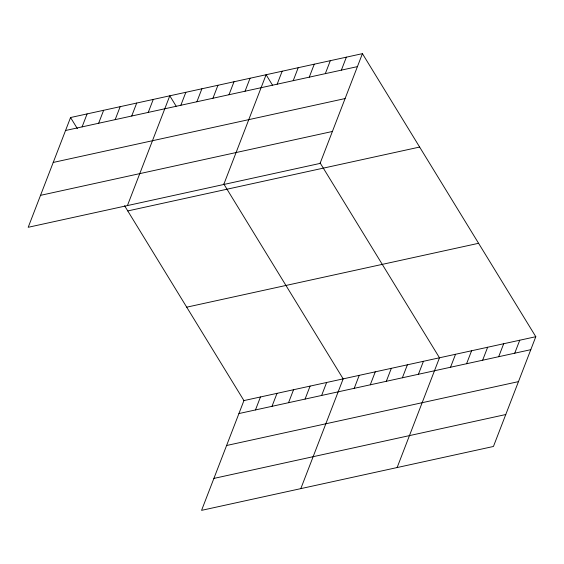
<?xml version="1.0" encoding="UTF-8"?>
<svg xmlns="http://www.w3.org/2000/svg" width="564" height="564" viewBox="0 0 564 564"><rect width="100%" height="100%" fill="white"/><g stroke="black" fill="none" stroke-linecap="round" stroke-linejoin="round"><path stroke-width="0.85" d="M70.556 117.531L28.2 227.292L320.07 163.412L362.426 53.65L70.556 117.531L77.367 128.648M82.09 126.879L87.096 113.907M98.629 123.262L103.635 110.29M115.169 119.638L120.174 106.666M131.708 116.022L136.714 103.05M148.247 112.405L153.253 99.426M127.436 205.571L169.792 95.809L176.151 106.187M180.84 105.271L185.845 92.299M196.892 101.753L201.898 88.781M212.945 98.242L217.951 85.27M228.998 94.731L234.004 81.752M245.051 91.213L250.056 78.241M223.753 184.491L266.109 74.73L272.468 85.108M277.157 84.191L282.162 71.212M293.209 80.673L298.215 67.701M309.262 77.162L314.268 64.19M325.315 73.644L330.321 60.672M341.368 70.133L346.374 57.161M124.588 205.747L243.93 400.588L201.574 510.349L493.444 446.469L535.8 336.708L362.426 53.65M255.464 409.943L260.469 396.971M272.003 406.32L277.009 393.348M288.542 402.703L293.548 389.731M305.082 399.079L310.087 386.107M321.621 395.463L326.626 382.491M300.809 488.635L343.166 378.867L223.823 184.026M354.213 388.328L359.219 375.356M370.266 384.817L375.271 371.845M386.319 381.299L391.324 368.327M402.372 377.788L407.377 364.816M418.425 374.277L423.43 361.298M397.126 467.549L439.483 357.787L320.14 162.947M450.53 367.249L455.536 354.277M466.583 363.738L471.589 350.759M482.636 360.22L487.641 347.248M498.689 356.709L503.694 343.737M514.742 353.191L519.747 340.219M65.551 130.503L357.421 66.623M53.22 162.446L345.097 98.559M40.523 195.348L332.4 131.468M127.767 210.936L419.637 147.056M186.712 307.176L478.589 243.296M243.93 400.588L535.8 336.708M238.924 413.56L530.794 349.68M226.594 445.504L518.471 381.624M213.897 478.413L505.767 414.533"/></g></svg>
